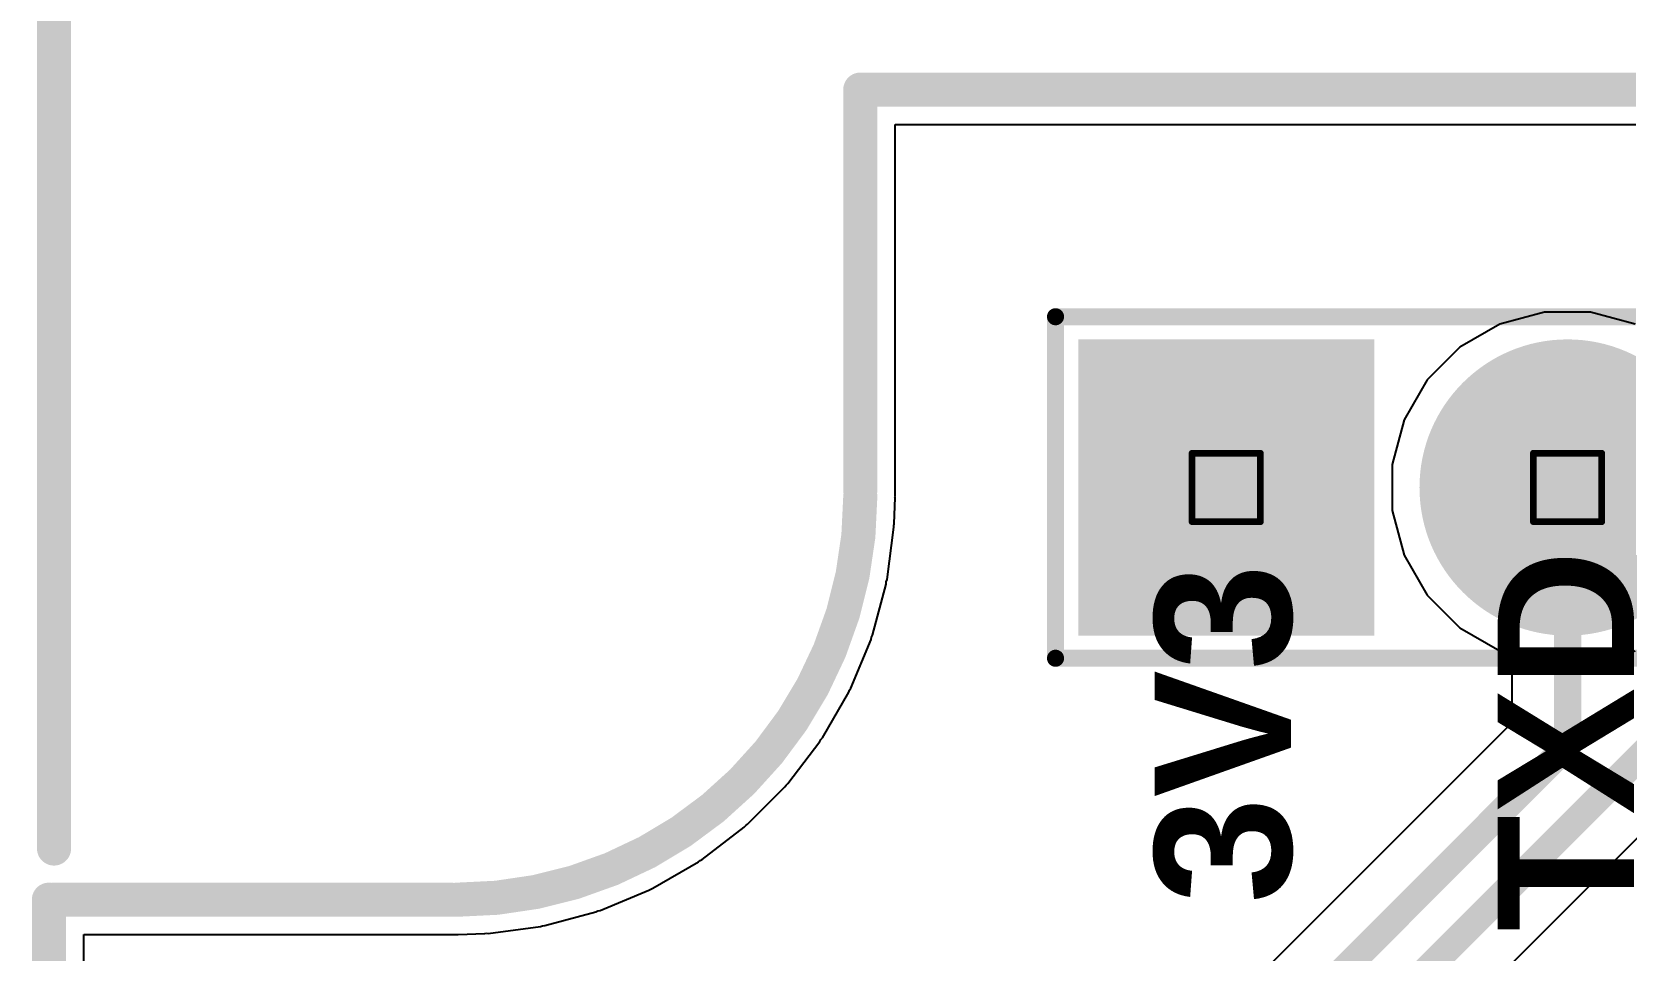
# Model space of a CAD drawing. Header units: inches. Extents: x -46 to 312, y 0 to 111.
# Drawn here: x -44.13 to -32.27, y 43.6 to 50.43 of the extents above; entities that cross this region are included whole.
import ezdxf

# ---------------------------------------------------------------- set-up
doc = ezdxf.new("R2010")
doc.units = ezdxf.units.IN
for name, color, linetype in [('Board Outline', 216, 'Continuous'), ('Bottom Layer', 5, 'Continuous'), ('Bottom Solder', 6, 'Continuous'), ('Draft and Dimension', 6, 'Continuous'), ('Drill Drawing', 1, 'Continuous'), ('Multi-Layer', 9, 'Continuous'), ('Pad Holes', 156, 'Continuous'), ('Top Layer', 1, 'Continuous'), ('Top Overlay', 2, 'Continuous'), ('Top Solder', 216, 'Continuous')]:
    doc.layers.add(name, color=color, linetype=linetype)
doc.styles.add('Arial_Bold', font='', dxfattribs={"height": 0.2})
doc.styles.get('Arial_Bold').set_extended_font_data('Arial', bold=True)

# ---------------------------------------------------------------- blocks, each defined once
blk = doc.blocks.new('HDR1X5_73')
at = {"layer": 'Bottom Layer'}
blk.add_hatch(color=5, dxfattribs=at).paths.add_polyline_path([(-6.080000539999999, 1.00000054), (-4.07999946, 1.00000054), (-4.07999946, -1.00000054), (-6.080000539999999, -1.00000054)])
h = blk.add_hatch(color=5, dxfattribs=at)
edge = h.paths.add_edge_path()
edge.add_arc((-2.54, 0), 1.00000054, 0, 360)
at = {"layer": 'Bottom Solder'}
blk.add_hatch(color=6, dxfattribs=at).paths.add_polyline_path([(-6.18160054, 1.10160054), (-3.978399459999999, 1.10160054), (-3.978399459999999, -1.10160054), (-6.18160054, -1.10160054)])
h = blk.add_hatch(color=6, dxfattribs=at)
edge = h.paths.add_edge_path()
edge.add_arc((-2.54, 0), 1.10160054, 0, 360)
at = {"layer": 'Multi-Layer'}
blk.add_hatch(color=9, dxfattribs=at).paths.add_polyline_path([(-6.080000539999999, 1.00000054), (-4.07999946, 1.00000054), (-4.07999946, -1.00000054), (-6.080000539999999, -1.00000054)])
h = blk.add_hatch(color=9, dxfattribs=at)
edge = h.paths.add_edge_path()
edge.add_arc((-2.54, 0), 1.00000054, 0, 360)
at = {"layer": 'Pad Holes'}
h = blk.add_hatch(color=7, dxfattribs=at)
edge = h.paths.add_edge_path()
edge.add_arc((-5.08, 0), 0.50999898, 0, 360)
h = blk.add_hatch(color=7, dxfattribs=at)
edge = h.paths.add_edge_path()
edge.add_arc((-2.54, 0), 0.50999898, 0, 360)
at = {"layer": 'Top Layer'}
blk.add_hatch(color=1, dxfattribs=at).paths.add_polyline_path([(-6.080000539999999, 1.00000054), (-4.07999946, 1.00000054), (-4.07999946, -1.00000054), (-6.080000539999999, -1.00000054)])
h = blk.add_hatch(color=1, dxfattribs=at)
edge = h.paths.add_edge_path()
edge.add_arc((-2.54, 0), 1.00000054, 0, 360)
at = {"layer": 'Top Solder'}
blk.add_hatch(color=216, dxfattribs=at).paths.add_polyline_path([(-6.18160054, 1.10160054), (-3.978399459999999, 1.10160054), (-3.978399459999999, -1.10160054), (-6.18160054, -1.10160054)])
h = blk.add_hatch(color=216, dxfattribs=at)
edge = h.paths.add_edge_path()
edge.add_arc((-2.54, 0), 1.10160054, 0, 360)
at = {"layer": 'Top Overlay', "const_width": 0.127}
for points in [[(-6.35, -1.27), (-6.35, 1.27)], [(-6.35, 1.27), (6.35, 1.27)], [(-6.35, -1.27), (6.35, -1.27)]]:
    blk.add_lwpolyline(points, dxfattribs=at)
at = {"layer": 'Top Overlay', "const_width": 0.0635}
for points in [[(-6.381749999999999, 1.27, 1), (-6.31825, 1.27, 1)], [(-6.381749999999999, 1.27, 1), (-6.31825, 1.27, 1)], [(-6.381749999999999, -1.27, 1), (-6.31825, -1.27, 1)], [(-6.381749999999999, -1.27, 1), (-6.31825, -1.27, 1)]]:
    blk.add_lwpolyline(points, format="xyb", close=True, dxfattribs=at)

msp = doc.modelspace()

# ---------------------------------------------------------------- linework, layer by layer
at = {"layer": 'Board Outline', "const_width": 0.254}
for points in [[(-37.96199672, 50.00000922), (2.99997622, 50.00001176)], [(-37.96199672, 47.02101339999999), (-37.96199672, 49.97461175999999)], [(-44.0000009, 43.97461105999999), (-43.99999836, 3.00003718)], [(-43.96199742, 43.97461105999999), (-41.00839906, 43.97461105999999)]]:
    msp.add_lwpolyline(points, dxfattribs=at)
at = {"layer": 'Board Outline', "const_width": 0.127}
for points in [[(-38.02549672, 50.00000922, 1), (-37.89849672, 50.00000922, 1)], [(-38.02549672, 49.97461175999999, 1), (-37.89849672, 49.97461175999999, 1)], [(-38.02549672, 47.02101339999999, 1), (-37.89849672, 47.02101339999999, 1)], [(-38.02549672, 46.97462284, 1), (-37.89849672, 46.97462284, 1)], [(-44.0635009, 43.97461105999999, 1), (-43.9365009, 43.97461105999999, 1)], [(-44.02549741999999, 43.97461105999999, 1), (-43.89849742, 43.97461105999999, 1)], [(-41.07189906, 43.97461105999999, 1), (-40.94489906, 43.97461105999999, 1)], [(-41.0254958, 43.97462376, 1), (-40.8984958, 43.97462376, 1)]]:
    msp.add_lwpolyline(points, format="xyb", close=True, dxfattribs=at)
at = {"layer": 'Board Outline', "const_width": 0.254}
msp.add_lwpolyline([(-37.96199672, 46.97462284, -0.4142135623730951), (-40.9619958, 43.97462376)], format="xyb", dxfattribs=at)
at = {"layer": 'Bottom Layer'}
for p, q in [((-37.70303355999999, 46.97462284), (-37.70303355999999, 49.74104606)), ((-37.70303355999999, 49.74104606), (3.17962788, 49.74104606)), ((-33.20283428, 48.25668022), (-33.50036734, 48.08490001999999)), ((-32.87098074, 48.34560054), (-33.20283428, 48.25668022)), ((-32.52742034, 48.34560054), (-32.87098074, 48.34560054)), ((-32.19556679999999, 48.25668022), (-32.52742034, 48.34560054)), ((-33.50036734, 48.08490001999999), (-33.74330056, 47.8419668)), ((-33.74330056, 47.8419668), (-33.91508076, 47.54443374)), ((-33.91508076, 47.54443374), (-34.00400107999999, 47.2125802)), ((-34.00400107999999, 47.2125802), (-34.00400107999999, 46.8690198)), ((-37.70959692, 46.76993948), (-37.70317326, 46.96614685999999)), ((-37.7038743, 46.97039374), (-37.70303355999999, 46.97462284)), ((-37.70317326, 46.96614685999999), (-37.7038743, 46.97039374)), ((-34.00400107999999, 46.8690198), (-33.91508076, 46.53716626)), ((-37.76289374, 46.35554863999999), (-37.71167209999999, 46.74461059999999)), ((-37.71251284, 46.75743506), (-37.70959692, 46.76993948)), ((-37.71167209999999, 46.74461059999999), (-37.71251284, 46.75743506)), ((-33.91508076, 46.53716626), (-33.74330056, 46.23963319999999)), ((-37.87106726, 45.94328124), (-37.76950282, 46.32232544)), ((-37.76950282, 46.32232544), (-37.76838522, 46.33937138)), ((-37.76838522, 46.33937138), (-37.76289374, 46.35554863999999)), ((-33.74330056, 46.23963319999999), (-33.50036734, 45.99669998)), ((-38.03212612, 45.54865668), (-37.88195624, 45.91120612)), ((-37.88195624, 45.91120612), (-37.87862376, 45.92795742)), ((-37.87862376, 45.92795742), (-37.87106726, 45.94328124)), ((-33.50036734, 45.99669998), (-33.20283428, 45.82491977999999)), ((-33.20283428, 45.82491977999999), (-32.87098074, 45.73599946)), ((-32.52742034, 45.73599946), (-32.19556679999999, 45.82491977999999)), ((-32.87098074, 45.73599946), (-32.52742034, 45.73599946)), ((-38.04710958, 45.51827066), (-38.04161556, 45.53445299999999)), ((-38.04161556, 45.53445299999999), (-38.03212612, 45.54865668)), ((-38.2433195, 45.17842881999999), (-38.04710958, 45.51827066)), ((-38.25458694, 45.16558149999999), (-38.2433195, 45.17842881999999)), ((-38.50103044, 44.8389375), (-38.2621409, 45.15026276)), ((-38.2621409, 45.15026276), (-38.25458694, 45.16558149999999)), ((-38.52336466, 44.81346892), (-38.51387268, 44.82767514)), ((-38.51387268, 44.82767514), (-38.50103044, 44.8389375)), ((-38.80084442, 44.53598916), (-38.52336466, 44.81346892)), ((-39.13763826, 44.2747654), (-38.826313, 44.51365494)), ((-38.826313, 44.51365494), (-38.81505064, 44.52649718)), ((-38.81505064, 44.52649718), (-38.80084442, 44.53598916)), ((-39.50564616, 44.05973408), (-39.16580432, 44.25594399999999)), ((-39.16580432, 44.25594399999999), (-39.152957, 44.26721144)), ((-39.152957, 44.26721144), (-39.13763826, 44.2747654)), ((-39.89858161999999, 43.89458073999999), (-39.53603218, 44.04475061999999)), ((-39.53603218, 44.04475061999999), (-39.5218285, 44.05424006)), ((-39.5218285, 44.05424006), (-39.50564616, 44.05973408)), ((-40.30970093999999, 43.78212732), (-39.93065674, 43.88369176)), ((-39.93065674, 43.88369176), (-39.91533292, 43.89124826)), ((-39.91533292, 43.89124826), (-39.89858161999999, 43.89458073999999)), ((-40.73198356, 43.7242966), (-40.34292414, 43.77551824)), ((-40.34292414, 43.77551824), (-40.32674688, 43.78100971999999)), ((-40.32674688, 43.78100971999999), (-40.30970093999999, 43.78212732)), ((-43.7410225, 3.00001432), (-43.74103774, 43.7156479)), ((-43.74103774, 43.7156479), (-41.00839906, 43.7156479)), ((-41.00839906, 43.7156479), (-41.00836349999999, 43.71565552)), ((-41.00836349999999, 43.71565552), (-41.00832794, 43.7156479)), ((-41.00832794, 43.7156479), (-40.96192468, 43.7156606)), ((-40.96192468, 43.7156606), (-40.95773368, 43.71649626)), ((-40.95773368, 43.71649626), (-40.9535249, 43.7158003)), ((-40.9535249, 43.7158003), (-40.75731751999999, 43.72222142)), ((-40.75731751999999, 43.72222142), (-40.74481056, 43.72513734)), ((-40.74481056, 43.72513734), (-40.73198356, 43.7242966))]:
    msp.add_line(p, q, dxfattribs=at)
at = {"layer": 'Draft and Dimension', "const_width": 0.254}
msp.add_lwpolyline([(-43.96199742, 44.35561105999999), (-43.96199742, 60.45199999999999)], dxfattribs=at)
at = {"layer": 'Draft and Dimension', "const_width": 0.127}
msp.add_lwpolyline([(-44.02549741999999, 44.35561105999999, 1), (-43.89849742, 44.35561105999999, 1)], format="xyb", close=True, dxfattribs=at)
at = {"layer": 'Drill Drawing', "const_width": 0.0508}
for points in [[(-35.49320054, 47.2948), (-34.98520054, 47.2948)], [(-35.49320054, 46.7868), (-35.49320054, 47.2948)], [(-34.98520054, 46.7868), (-34.98520054, 47.2948)], [(-32.95320054, 47.2948), (-32.44520053999999, 47.2948)], [(-32.95320054, 46.7868), (-32.95320054, 47.2948)], [(-32.44520053999999, 46.7868), (-32.44520053999999, 47.2948)], [(-35.49320054, 46.7868), (-34.98520054, 46.7868)], [(-32.95320054, 46.7868), (-32.44520053999999, 46.7868)]]:
    msp.add_lwpolyline(points, dxfattribs=at)
at = {"layer": 'Drill Drawing', "const_width": 0.0254}
for points in [[(-35.50590054, 47.2948, 1), (-35.48050053999999, 47.2948, 1)], [(-35.50590054, 47.2948, 1), (-35.48050053999999, 47.2948, 1)], [(-34.99790054, 47.2948, 1), (-34.97250054, 47.2948, 1)], [(-34.99790054, 47.2948, 1), (-34.97250054, 47.2948, 1)], [(-32.96590053999999, 47.2948, 1), (-32.94050054, 47.2948, 1)], [(-32.96590053999999, 47.2948, 1), (-32.94050054, 47.2948, 1)], [(-32.45790054, 47.2948, 1), (-32.43250054, 47.2948, 1)], [(-32.45790054, 47.2948, 1), (-32.43250054, 47.2948, 1)], [(-35.50590054, 46.7868, 1), (-35.48050053999999, 46.7868, 1)], [(-35.50590054, 46.7868, 1), (-35.48050053999999, 46.7868, 1)], [(-34.99790054, 46.7868, 1), (-34.97250054, 46.7868, 1)], [(-34.99790054, 46.7868, 1), (-34.97250054, 46.7868, 1)], [(-32.96590053999999, 46.7868, 1), (-32.94050054, 46.7868, 1)], [(-32.96590053999999, 46.7868, 1), (-32.94050054, 46.7868, 1)], [(-32.45790054, 46.7868, 1), (-32.43250054, 46.7868, 1)], [(-32.45790054, 46.7868, 1), (-32.43250054, 46.7868, 1)]]:
    msp.add_lwpolyline(points, format="xyb", close=True, dxfattribs=at)
at = {"layer": 'Top Layer'}
for p, q in [((-37.70303355999999, 46.97462284), (-37.70303355999999, 49.74104606)), ((-37.70303355999999, 49.74104606), (-6.402798979999999, 49.74104606)), ((-33.20283428, 48.25668022), (-33.50036734, 48.08490001999999)), ((-32.87098074, 48.34560054), (-33.20283428, 48.25668022)), ((-32.52742034, 48.34560054), (-32.87098074, 48.34560054)), ((-32.19556679999999, 48.25668022), (-32.52742034, 48.34560054)), ((-33.50036734, 48.08490001999999), (-33.74330056, 47.8419668)), ((-33.74330056, 47.8419668), (-33.91508076, 47.54443374)), ((-33.91508076, 47.54443374), (-34.00400107999999, 47.2125802)), ((-34.00400107999999, 47.2125802), (-34.00400107999999, 46.8690198)), ((-37.70959692, 46.76993948), (-37.70317326, 46.96614685999999)), ((-37.7038743, 46.97039374), (-37.70303355999999, 46.97462284)), ((-37.70317326, 46.96614685999999), (-37.7038743, 46.97039374)), ((-34.00400107999999, 46.8690198), (-33.91508076, 46.53716626)), ((-37.76289374, 46.35554863999999), (-37.71167209999999, 46.74461059999999)), ((-37.71251284, 46.75743506), (-37.70959692, 46.76993948)), ((-37.71167209999999, 46.74461059999999), (-37.71251284, 46.75743506)), ((-33.91508076, 46.53716626), (-33.74330056, 46.23963319999999)), ((-37.87106726, 45.94328124), (-37.76950282, 46.32232544)), ((-37.76950282, 46.32232544), (-37.76838522, 46.33937138)), ((-37.76838522, 46.33937138), (-37.76289374, 46.35554863999999)), ((-33.74330056, 46.23963319999999), (-33.50036734, 45.99669998)), ((-38.03212612, 45.54865668), (-37.88195624, 45.91120612)), ((-37.88195624, 45.91120612), (-37.87862376, 45.92795742)), ((-37.87862376, 45.92795742), (-37.87106726, 45.94328124)), ((-33.50036734, 45.99669998), (-33.20283428, 45.82491977999999)), ((-34.1343742, 42.47962801999999), (-30.74287222, 45.87112999999999)), ((-33.20283428, 45.82491977999999), (-33.11356344, 45.80100059999999)), ((-33.11356344, 45.80100059999999), (-33.11356344, 45.29143595999999)), ((-38.04710958, 45.51827066), (-38.04161556, 45.53445299999999)), ((-38.04161556, 45.53445299999999), (-38.03212612, 45.54865668)), ((-38.2433195, 45.17842881999999), (-38.04710958, 45.51827066)), ((-38.25458694, 45.16558149999999), (-38.2433195, 45.17842881999999)), ((-33.11356344, 45.29143595999999), (-35.30690424, 43.09809515999999)), ((-38.50103044, 44.8389375), (-38.2621409, 45.15026276)), ((-38.2621409, 45.15026276), (-38.25458694, 45.16558149999999)), ((-38.52336466, 44.81346892), (-38.51387268, 44.82767514)), ((-38.51387268, 44.82767514), (-38.50103044, 44.8389375)), ((-38.80084442, 44.53598916), (-38.52336466, 44.81346892)), ((-39.13763826, 44.2747654), (-38.826313, 44.51365494)), ((-38.826313, 44.51365494), (-38.81505064, 44.52649718)), ((-38.81505064, 44.52649718), (-38.80084442, 44.53598916)), ((-39.50564616, 44.05973408), (-39.16580432, 44.25594399999999)), ((-39.16580432, 44.25594399999999), (-39.152957, 44.26721144)), ((-39.152957, 44.26721144), (-39.13763826, 44.2747654)), ((-39.89858161999999, 43.89458073999999), (-39.53603218, 44.04475061999999)), ((-39.53603218, 44.04475061999999), (-39.5218285, 44.05424006)), ((-39.5218285, 44.05424006), (-39.50564616, 44.05973408)), ((-40.30970093999999, 43.78212732), (-39.93065674, 43.88369176)), ((-39.93065674, 43.88369176), (-39.91533292, 43.89124826)), ((-39.91533292, 43.89124826), (-39.89858161999999, 43.89458073999999)), ((-40.73198356, 43.7242966), (-40.34292414, 43.77551824)), ((-40.34292414, 43.77551824), (-40.32674688, 43.78100971999999)), ((-40.32674688, 43.78100971999999), (-40.30970093999999, 43.78212732)), ((-43.7410225, 3.00001432), (-43.74103774, 43.7156479)), ((-43.74103774, 43.7156479), (-41.00839906, 43.7156479)), ((-41.00839906, 43.7156479), (-41.00836349999999, 43.71565552)), ((-41.00836349999999, 43.71565552), (-41.00832794, 43.7156479)), ((-41.00832794, 43.7156479), (-40.96192468, 43.7156606)), ((-40.96192468, 43.7156606), (-40.95773368, 43.71649626)), ((-40.95773368, 43.71649626), (-40.9535249, 43.7158003)), ((-40.9535249, 43.7158003), (-40.75731751999999, 43.72222142)), ((-40.75731751999999, 43.72222142), (-40.74481056, 43.72513734)), ((-40.74481056, 43.72513734), (-40.73198356, 43.7242966))]:
    msp.add_line(p, q, dxfattribs=at)
at = {"layer": 'Top Layer', "const_width": 0.2032}
for points in [[(-34.5487371, 42.65126344), (-30.15920054, 47.0408)], [(-32.69920054, 45.11980054), (-32.69920054, 47.0408)], [(-35.01390507999999, 42.805096), (-32.69920054, 45.11980054)]]:
    msp.add_lwpolyline(points, dxfattribs=at)
at = {"layer": 'Top Layer', "const_width": 0.1016}
for points in [[(-32.75000053999999, 47.0408, 1), (-32.64840054, 47.0408, 1)], [(-32.75000053999999, 45.11980054, 1), (-32.64840054, 45.11980054, 1)], [(-32.75000053999999, 45.11980054, 1), (-32.64840054, 45.11980054, 1)]]:
    msp.add_lwpolyline(points, format="xyb", close=True, dxfattribs=at)

# ---------------------------------------------------------------- block references
msp.add_blockref('HDR1X5_73', (-30.15920054, 47.0408))

# ---------------------------------------------------------------- texts
at = {"layer": 'Top Overlay', "style": 'Arial_Bold'}
for s, p in [('TXD', (-32.20390562, 43.73833772)), ('3V3', (-34.75611794, 43.94603859999999))]:
    msp.add_text(s, height=1.016, rotation=90, dxfattribs=at).set_placement(p)

doc.saveas('drawing.dxf')
